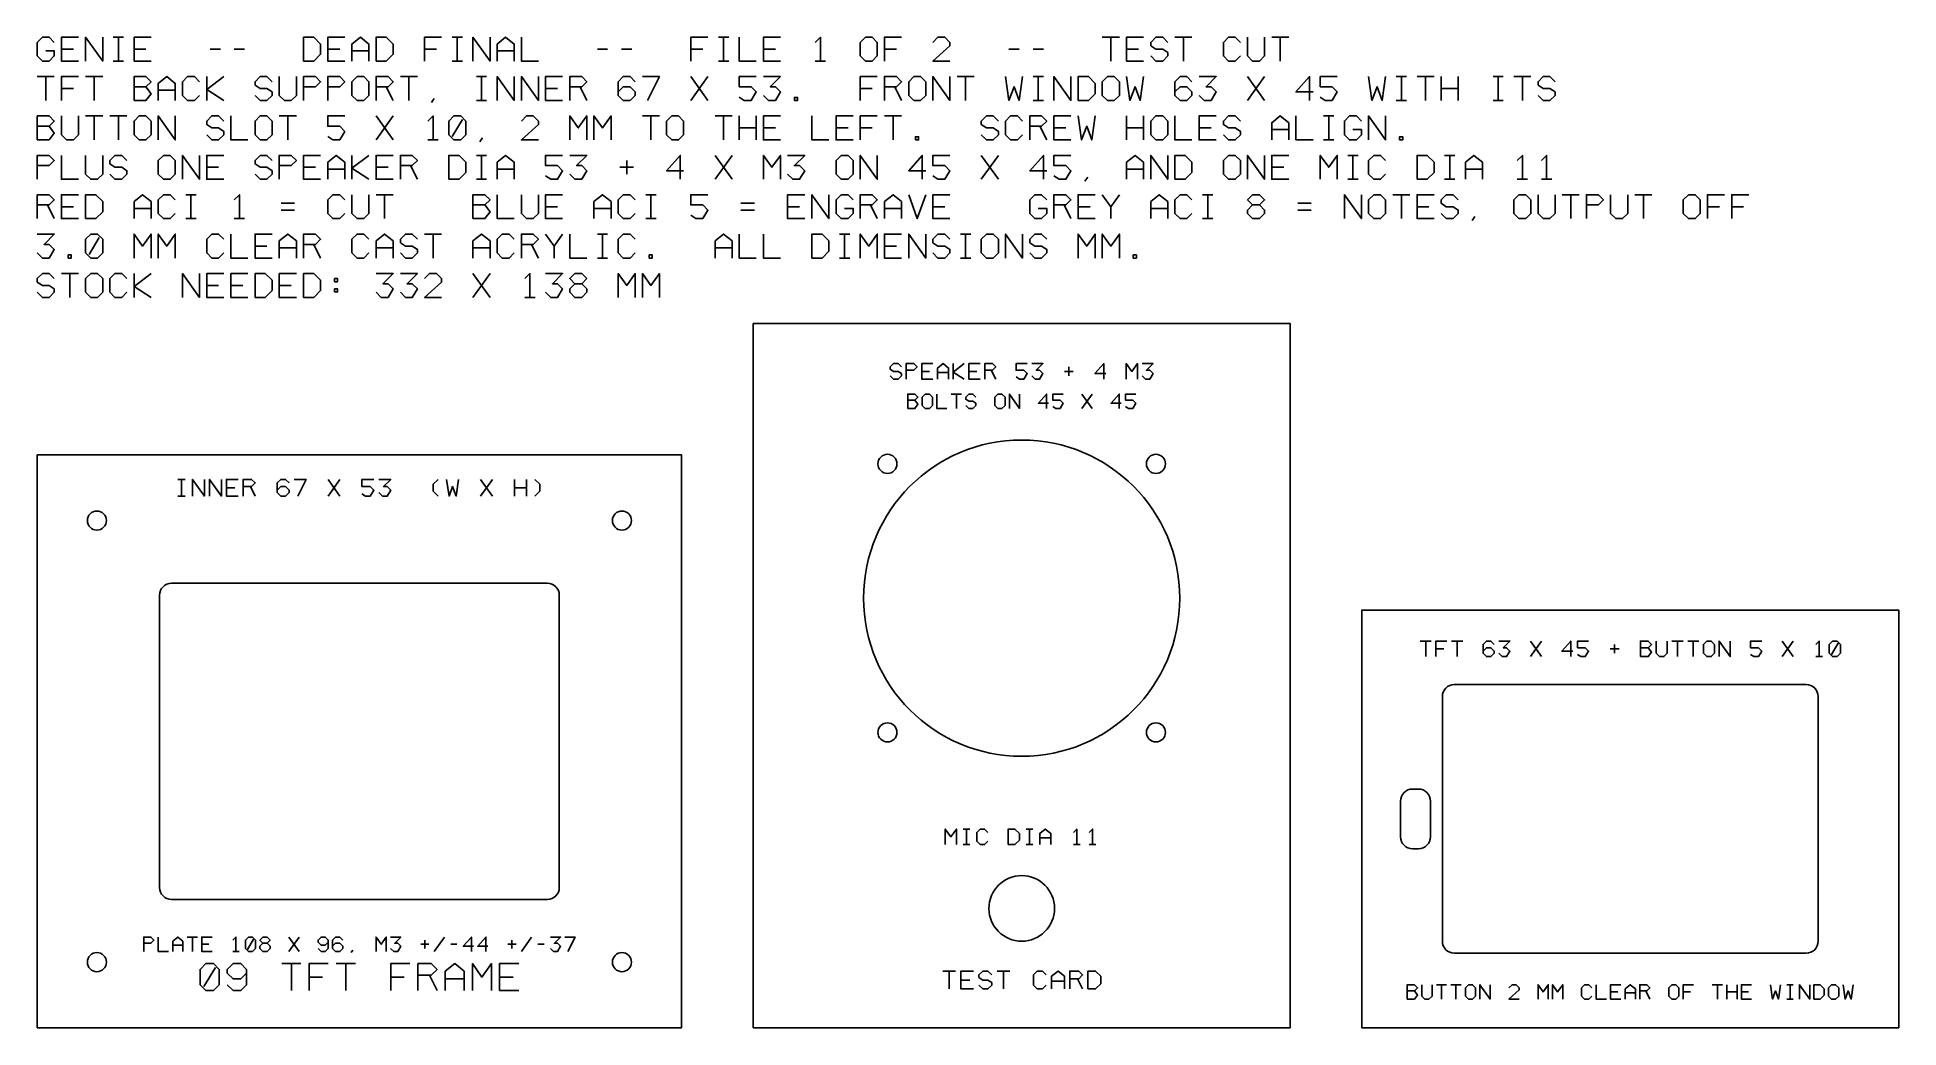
# Model space of a CAD drawing. Extents: x 10 to 322, y 10 to 176.
import ezdxf

# ---------------------------------------------------------------- set-up
doc = ezdxf.new("R2010")
doc.units = 0
for name, color, linetype in [('CUT', 1, 'Continuous'), ('ENGRAVE', 5, 'Continuous'), ('NOTES', 8, 'Continuous')]:
    doc.layers.add(name, color=color, linetype=linetype)

msp = doc.modelspace()

# ---------------------------------------------------------------- linework, layer by layer
at = {"layer": 'CUT', "color": 1}
for points in [[(130, 10), (220, 10), (220, 128), (130, 128)], [(10, 10), (118, 10), (118, 106), (10, 106)], [(232, 10), (322, 10), (322, 80), (232, 80)]]:
    msp.add_lwpolyline(points, close=True, dxfattribs=at)
for points in [[(32.5, 31.5), (95.5, 31.5, 0.414214), (97.5, 33.5), (97.5, 82.5, 0.414214), (95.5, 84.5), (32.5, 84.5, 0.414214), (30.5, 82.5), (30.5, 33.5, 0.414214)], [(247.5, 22.5), (306.5, 22.5, 0.414214), (308.5, 24.5), (308.5, 65.5, 0.414214), (306.5, 67.5), (247.5, 67.5, 0.414214), (245.5, 65.5), (245.5, 24.5, 0.414214)], [(240.5, 40), (241.5, 40, 0.414214), (243.5, 42), (243.5, 48, 0.414214), (241.5, 50), (240.5, 50, 0.414214), (238.5, 48), (238.5, 42, 0.414214)]]:
    msp.add_lwpolyline(points, format="xyb", close=True, dxfattribs=at)
for centre, radius in [((175, 82), 26.5), ((152.5, 104.5), 1.6), ((197.5, 104.5), 1.6), ((20, 95), 1.6), ((108, 95), 1.6), ((152.5, 59.5), 1.6), ((197.5, 59.5), 1.6), ((175, 30), 5.5), ((20, 21), 1.6), ((108, 21), 1.6)]:
    msp.add_circle(centre, radius, dxfattribs=at)
at = {"layer": 'ENGRAVE', "color": 5}
for points in [[(154.83, 120.74), (154.27, 121.3), (153.53, 121.3), (152.97, 120.74), (152.97, 120.37), (153.53, 120), (154.27, 120), (154.83, 119.63), (154.83, 119.26), (154.27, 118.7), (153.53, 118.7), (152.97, 119.26)], [(155.61, 118.7), (155.61, 121.3), (156.91, 121.3), (157.47, 120.74), (156.91, 120.19), (155.61, 120.19)], [(160.11, 121.3), (158.25, 121.3), (158.25, 118.7), (160.11, 118.7)], [(158.25, 120), (159.55, 120)], [(160.89, 118.7), (160.89, 120.56), (161.81, 121.3), (162.74, 120.56), (162.74, 118.7)], [(160.89, 119.81), (162.74, 119.81)], [(163.52, 121.3), (163.52, 118.7)], [(165.38, 121.3), (163.52, 119.89)], [(163.52, 119.89), (165.38, 118.7)], [(168.02, 121.3), (166.16, 121.3), (166.16, 118.7), (168.02, 118.7)], [(166.16, 120), (167.46, 120)], [(168.8, 118.7), (168.8, 121.3), (170.1, 121.3), (170.65, 120.74), (170.1, 120.19), (168.8, 120.19)], [(169.91, 120.19), (170.65, 118.7)], [(175.93, 121.3), (174.07, 121.3), (174.07, 120.19), (175.37, 120.19), (175.93, 119.63), (175.37, 118.7), (174.63, 118.7), (174.07, 119.07)], [(176.71, 121.3), (178.57, 121.3), (177.45, 120.19), (178.01, 120.19), (178.57, 119.63), (178.01, 118.7), (177.27, 118.7), (176.71, 119.26)], [(182.17, 120), (183.65, 120)], [(182.91, 120.74), (182.91, 119.26)], [(188.74, 118.7), (188.74, 121.3), (187.26, 119.63), (189.11, 119.63)], [(192.53, 118.7), (192.53, 121.3), (193.46, 120), (194.39, 121.3), (194.39, 118.7)], [(195.17, 121.3), (197.03, 121.3), (195.91, 120.19), (196.47, 120.19), (197.03, 119.63), (196.47, 118.7), (195.73, 118.7), (195.17, 119.26)], [(155.89, 113.8), (155.89, 116.2), (157.09, 116.2), (157.6, 115.69), (157.09, 115.17), (155.89, 115.17)], [(158.83, 116.2), (159.52, 116.2), (160.03, 115.69), (160.03, 114.31), (159.52, 113.8), (158.83, 113.8), (158.32, 114.31), (158.32, 115.69), (158.83, 116.2)], [(160.75, 116.2), (160.75, 113.8), (162.47, 113.8)], [(163.19, 116.2), (164.9, 116.2)], [(164.05, 116.2), (164.05, 113.8)], [(167.34, 115.69), (166.82, 116.2), (166.14, 116.2), (165.62, 115.69), (165.62, 115.34), (166.14, 115), (166.82, 115), (167.34, 114.66), (167.34, 114.31), (166.82, 113.8), (166.14, 113.8), (165.62, 114.31)], [(171.01, 116.2), (171.69, 116.2), (172.21, 115.69), (172.21, 114.31), (171.69, 113.8), (171.01, 113.8), (170.49, 114.31), (170.49, 115.69), (171.01, 116.2)], [(172.93, 113.8), (172.93, 116.2), (174.64, 113.8), (174.64, 116.2)], [(179.17, 113.8), (179.17, 116.2), (177.79, 114.66), (179.51, 114.66)], [(181.94, 116.2), (180.23, 116.2), (180.23, 115.17), (181.43, 115.17), (181.94, 114.66), (181.43, 113.8), (180.74, 113.8), (180.23, 114.14)], [(185.1, 116.2), (186.81, 113.8)], [(185.1, 113.8), (186.81, 116.2)], [(191.34, 113.8), (191.34, 116.2), (189.97, 114.66), (191.68, 114.66)], [(194.11, 116.2), (192.4, 116.2), (192.4, 115.17), (193.6, 115.17), (194.11, 114.66), (193.6, 113.8), (192.91, 113.8), (192.4, 114.14)], [(157.09, 115.17), (157.6, 114.49), (157.09, 113.8), (155.89, 113.8)], [(33.58, 101.9), (34.78, 101.9)], [(34.18, 101.9), (34.18, 99.1)], [(36.02, 99.1), (36.02, 101.9), (38.02, 99.1), (38.02, 101.9)], [(38.86, 99.1), (38.86, 101.9), (40.86, 99.1), (40.86, 101.9)], [(43.7, 101.9), (41.7, 101.9), (41.7, 99.1), (43.7, 99.1)], [(41.7, 100.5), (43.1, 100.5)], [(44.54, 99.1), (44.54, 101.9), (45.94, 101.9), (46.54, 101.3), (45.94, 100.7), (44.54, 100.7)], [(45.74, 100.7), (46.54, 99.1)], [(52.22, 101.3), (51.62, 101.9), (50.82, 101.9), (50.22, 101.3), (50.22, 99.7), (50.82, 99.1), (51.62, 99.1), (52.22, 99.7), (52.22, 100.1), (51.62, 100.7), (50.82, 100.7), (50.22, 100.1)], [(53.06, 101.9), (55.06, 101.9), (53.66, 99.1)], [(58.74, 101.9), (60.74, 99.1)], [(58.74, 99.1), (60.74, 101.9)], [(66.42, 101.9), (64.42, 101.9), (64.42, 100.7), (65.82, 100.7), (66.42, 100.1), (65.82, 99.1), (65.02, 99.1), (64.42, 99.5)], [(67.26, 101.9), (69.26, 101.9), (68.06, 100.7), (68.66, 100.7), (69.26, 100.1), (68.66, 99.1), (67.86, 99.1), (67.26, 99.7)], [(77.18, 101.9), (76.38, 101.1), (76.38, 99.9), (77.18, 99.1)], [(78.62, 101.9), (79.02, 99.1), (79.62, 100.7), (80.22, 99.1), (80.62, 101.9)], [(84.3, 101.9), (86.3, 99.1)], [(84.3, 99.1), (86.3, 101.9)], [(89.98, 101.9), (89.98, 99.1)], [(89.98, 100.5), (91.98, 100.5)], [(91.98, 101.9), (91.98, 99.1)], [(93.42, 101.9), (94.22, 101.1), (94.22, 99.9), (93.42, 99.1)], [(33.58, 99.1), (34.78, 99.1)], [(241.79, 74.8), (243.65, 74.8)], [(242.72, 74.8), (242.72, 72.2)], [(246.28, 74.8), (244.43, 74.8), (244.43, 72.2)], [(244.43, 73.5), (245.73, 73.5)], [(247.06, 74.8), (248.92, 74.8)], [(247.99, 74.8), (247.99, 72.2)], [(254.19, 74.24), (253.64, 74.8), (252.89, 74.8), (252.34, 74.24), (252.34, 72.76), (252.89, 72.2), (253.64, 72.2), (254.19, 72.76), (254.19, 73.13), (253.64, 73.69), (252.89, 73.69), (252.34, 73.13)], [(254.97, 74.8), (256.83, 74.8), (255.72, 73.69), (256.27, 73.69), (256.83, 73.13), (256.27, 72.2), (255.53, 72.2), (254.97, 72.76)], [(260.25, 74.8), (262.11, 72.2)], [(260.25, 72.2), (262.11, 74.8)], [(267.01, 72.2), (267.01, 74.8), (265.52, 73.13), (267.38, 73.13)], [(270.02, 74.8), (268.16, 74.8), (268.16, 73.69), (269.46, 73.69), (270.02, 73.13), (269.46, 72.2), (268.72, 72.2), (268.16, 72.57)], [(273.62, 73.5), (275.11, 73.5)], [(274.36, 74.24), (274.36, 72.76)], [(278.71, 72.2), (278.71, 74.8), (280.01, 74.8), (280.57, 74.24), (280.01, 73.69), (278.71, 73.69)], [(280.01, 73.69), (280.57, 72.94), (280.01, 72.2), (278.71, 72.2)], [(281.35, 74.8), (281.35, 72.76), (281.9, 72.2), (282.65, 72.2), (283.2, 72.76), (283.2, 74.8)], [(283.98, 74.8), (285.84, 74.8)], [(284.91, 74.8), (284.91, 72.2)], [(286.62, 74.8), (288.48, 74.8)], [(287.55, 74.8), (287.55, 72.2)], [(289.81, 74.8), (290.56, 74.8), (291.11, 74.24), (291.11, 72.76), (290.56, 72.2), (289.81, 72.2), (289.26, 72.76), (289.26, 74.24), (289.81, 74.8)], [(291.89, 72.2), (291.89, 74.8), (293.75, 72.2), (293.75, 74.8)], [(299.03, 74.8), (297.17, 74.8), (297.17, 73.69), (298.47, 73.69), (299.03, 73.13), (298.47, 72.2), (297.73, 72.2), (297.17, 72.57)], [(302.44, 74.8), (304.3, 72.2)], [(302.44, 72.2), (304.3, 74.8)], [(308.09, 74.24), (308.65, 74.8), (308.65, 72.2)], [(308.09, 72.2), (309.2, 72.2)], [(310.91, 74.8), (311.65, 74.8), (312.21, 74.24), (312.21, 72.76), (311.65, 72.2), (310.91, 72.2), (310.35, 72.76), (310.35, 74.24), (310.91, 74.8)], [(310.73, 72.57), (311.84, 74.43)], [(162.2, 40.7), (162.2, 43.3), (163.13, 42), (164.06, 43.3), (164.06, 40.7)], [(165.21, 43.3), (166.33, 43.3)], [(165.21, 40.7), (166.33, 40.7)], [(165.77, 43.3), (165.77, 40.7)], [(169.34, 42.74), (168.78, 43.3), (168.04, 43.3), (167.48, 42.74), (167.48, 41.26), (168.04, 40.7), (168.78, 40.7), (169.34, 41.26)], [(172.75, 40.7), (172.75, 43.3), (173.87, 43.3), (174.61, 42.56), (174.61, 41.44), (173.87, 40.7), (172.75, 40.7)], [(175.76, 43.3), (176.88, 43.3)], [(175.76, 40.7), (176.88, 40.7)], [(176.32, 43.3), (176.32, 40.7)], [(178.03, 40.7), (178.03, 42.56), (178.96, 43.3), (179.88, 42.56), (179.88, 40.7)], [(178.03, 41.81), (179.88, 41.81)], [(183.67, 42.74), (184.23, 43.3), (184.23, 40.7)], [(183.67, 40.7), (184.79, 40.7)], [(186.31, 42.74), (186.87, 43.3), (186.87, 40.7)], [(186.31, 40.7), (187.42, 40.7)], [(27.85, 22.8), (27.85, 25.2), (29.05, 25.2), (29.56, 24.69), (29.05, 24.17), (27.85, 24.17)], [(30.28, 25.2), (30.28, 22.8), (31.99, 22.8)], [(32.71, 22.8), (32.71, 24.51), (33.57, 25.2), (34.43, 24.51), (34.43, 22.8)], [(35.15, 25.2), (36.86, 25.2)], [(36.01, 25.2), (36.01, 22.8)], [(39.3, 25.2), (37.58, 25.2), (37.58, 22.8), (39.3, 22.8)], [(42.79, 24.69), (43.31, 25.2), (43.31, 22.8)], [(45.4, 25.2), (46.09, 25.2), (46.6, 24.69), (46.6, 23.31), (46.09, 22.8), (45.4, 22.8), (44.89, 23.31), (44.89, 24.69), (45.4, 25.2)], [(47.83, 24.17), (47.32, 24.69), (47.83, 25.2), (48.52, 25.2), (49.03, 24.69), (48.52, 24.17), (47.83, 24.17), (47.32, 23.66), (47.32, 23.31), (47.83, 22.8), (48.52, 22.8), (49.03, 23.31), (49.03, 23.66), (48.52, 24.17)], [(52.19, 25.2), (53.9, 22.8)], [(52.19, 22.8), (53.9, 25.2)], [(57.06, 23.31), (57.57, 22.8), (58.26, 22.8), (58.77, 23.31), (58.77, 24.69), (58.26, 25.2), (57.57, 25.2), (57.06, 24.69), (57.06, 24.34), (57.57, 23.83), (58.26, 23.83), (58.77, 24.34)], [(61.21, 24.69), (60.69, 25.2), (60.01, 25.2), (59.49, 24.69), (59.49, 23.31), (60.01, 22.8), (60.69, 22.8), (61.21, 23.31), (61.21, 23.66), (60.69, 24.17), (60.01, 24.17), (59.49, 23.66)], [(66.79, 22.8), (66.79, 25.2), (67.65, 24), (68.51, 25.2), (68.51, 22.8)], [(69.23, 25.2), (70.94, 25.2), (69.91, 24.17), (70.43, 24.17), (70.94, 23.66), (70.43, 22.8), (69.74, 22.8), (69.23, 23.31)], [(76.53, 22.8), (78.25, 25.2)], [(82.77, 22.8), (82.77, 25.2), (81.4, 23.66), (83.11, 23.66)], [(85.21, 22.8), (85.21, 25.2), (83.83, 23.66), (85.55, 23.66)], [(91.14, 22.8), (92.85, 25.2)], [(96.01, 25.2), (97.72, 25.2), (96.69, 24.17), (97.21, 24.17), (97.72, 23.66), (97.21, 22.8), (96.52, 22.8), (96.01, 23.31)], [(98.44, 25.2), (100.15, 25.2), (98.95, 22.8)], [(32.71, 23.83), (34.43, 23.83)], [(37.58, 24), (38.78, 24)], [(42.79, 22.8), (43.82, 22.8)], [(45.23, 23.14), (46.26, 24.86)], [(62.89, 23.01), (62.61, 22.59)], [(74.27, 24), (75.64, 24)], [(74.95, 24.69), (74.95, 23.31)], [(79.31, 24), (80.34, 24)], [(88.87, 24), (90.25, 24)], [(89.56, 24.69), (89.56, 23.31)], [(93.91, 24), (94.94, 24)], [(38.25, 20.75), (39.54, 20.75), (40.5, 19.79), (40.5, 17.21), (39.54, 16.25), (38.25, 16.25), (37.29, 17.21), (37.29, 19.79), (38.25, 20.75)], [(37.93, 16.89), (39.86, 20.11)], [(41.85, 17.21), (42.82, 16.25), (44.1, 16.25), (45.07, 17.21), (45.07, 19.79), (44.1, 20.75), (42.82, 20.75), (41.85, 19.79), (41.85, 19.14), (42.82, 18.18), (44.1, 18.18), (45.07, 19.14)], [(50.98, 20.75), (54.2, 20.75)], [(52.59, 20.75), (52.59, 16.25)], [(58.76, 20.75), (55.55, 20.75), (55.55, 16.25)], [(60.11, 20.75), (63.32, 20.75)], [(61.72, 20.75), (61.72, 16.25)], [(72.45, 20.75), (69.24, 20.75), (69.24, 16.25)], [(73.8, 16.25), (73.8, 20.75), (76.05, 20.75), (77.02, 19.79), (76.05, 18.82), (73.8, 18.82)], [(75.73, 18.82), (77.02, 16.25)], [(78.37, 16.25), (78.37, 19.46), (79.97, 20.75), (81.58, 19.46), (81.58, 16.25)], [(82.93, 16.25), (82.93, 20.75), (84.54, 18.5), (86.15, 20.75), (86.15, 16.25)], [(90.71, 20.75), (87.5, 20.75), (87.5, 16.25), (90.71, 16.25)], [(161.76, 19.5), (163.9, 19.5)], [(162.83, 19.5), (162.83, 16.5)], [(166.94, 19.5), (164.8, 19.5), (164.8, 16.5), (166.94, 16.5)], [(169.99, 18.86), (169.34, 19.5), (168.49, 19.5), (167.84, 18.86), (167.84, 18.43), (168.49, 18), (169.34, 18), (169.99, 17.57), (169.99, 17.14), (169.34, 16.5), (168.49, 16.5), (167.84, 17.14)], [(170.89, 19.5), (173.03, 19.5)], [(171.96, 19.5), (171.96, 16.5)], [(179.11, 18.86), (178.47, 19.5), (177.61, 19.5), (176.97, 18.86), (176.97, 17.14), (177.61, 16.5), (178.47, 16.5), (179.11, 17.14)], [(180.01, 16.5), (180.01, 18.64), (181.09, 19.5), (182.16, 18.64), (182.16, 16.5)], [(183.06, 16.5), (183.06, 19.5), (184.56, 19.5), (185.2, 18.86), (184.56, 18.21), (183.06, 18.21)], [(186.1, 16.5), (186.1, 19.5), (187.39, 19.5), (188.24, 18.64), (188.24, 17.36), (187.39, 16.5), (186.1, 16.5)], [(55.55, 18.5), (57.8, 18.5)], [(69.24, 18.5), (71.49, 18.5)], [(78.37, 18.18), (81.58, 18.18)], [(87.5, 18.5), (89.75, 18.5)], [(164.8, 18), (166.3, 18)], [(180.01, 17.79), (182.16, 17.79)], [(184.34, 18.21), (185.2, 16.5)], [(239.63, 14.8), (239.63, 17.2), (240.83, 17.2), (241.34, 16.69), (240.83, 16.17), (239.63, 16.17)], [(240.83, 16.17), (241.34, 15.49), (240.83, 14.8), (239.63, 14.8)], [(242.06, 17.2), (242.06, 15.31), (242.58, 14.8), (243.26, 14.8), (243.78, 15.31), (243.78, 17.2)], [(244.5, 17.2), (246.21, 17.2)], [(245.35, 17.2), (245.35, 14.8)], [(246.93, 17.2), (248.65, 17.2)], [(247.79, 17.2), (247.79, 14.8)], [(249.88, 17.2), (250.57, 17.2), (251.08, 16.69), (251.08, 15.31), (250.57, 14.8), (249.88, 14.8), (249.37, 15.31), (249.37, 16.69), (249.88, 17.2)], [(251.8, 14.8), (251.8, 17.2), (253.51, 14.8), (253.51, 17.2)], [(256.67, 16.69), (257.18, 17.2), (257.87, 17.2), (258.38, 16.69), (258.38, 16.34), (256.67, 14.8), (258.38, 14.8)], [(261.54, 14.8), (261.54, 17.2), (262.39, 16), (263.25, 17.2), (263.25, 14.8)], [(263.97, 14.8), (263.97, 17.2), (264.83, 16), (265.69, 17.2), (265.69, 14.8)], [(270.55, 16.69), (270.04, 17.2), (269.35, 17.2), (268.84, 16.69), (268.84, 15.31), (269.35, 14.8), (270.04, 14.8), (270.55, 15.31)], [(271.27, 17.2), (271.27, 14.8), (272.99, 14.8)], [(275.42, 17.2), (273.71, 17.2), (273.71, 14.8), (275.42, 14.8)], [(273.71, 16), (274.91, 16)], [(276.14, 14.8), (276.14, 16.51), (277, 17.2), (277.86, 16.51), (277.86, 14.8)], [(276.14, 15.83), (277.86, 15.83)], [(278.58, 14.8), (278.58, 17.2), (279.78, 17.2), (280.29, 16.69), (279.78, 16.17), (278.58, 16.17)], [(279.61, 16.17), (280.29, 14.8)], [(283.96, 17.2), (284.65, 17.2), (285.16, 16.69), (285.16, 15.31), (284.65, 14.8), (283.96, 14.8), (283.45, 15.31), (283.45, 16.69), (283.96, 17.2)], [(287.59, 17.2), (285.88, 17.2), (285.88, 14.8)], [(285.88, 16), (287.08, 16)], [(290.75, 17.2), (292.46, 17.2)], [(291.61, 17.2), (291.61, 14.8)], [(293.18, 17.2), (293.18, 14.8)], [(293.18, 16), (294.9, 16)], [(294.9, 17.2), (294.9, 14.8)], [(297.33, 17.2), (295.62, 17.2), (295.62, 14.8), (297.33, 14.8)], [(295.62, 16), (296.82, 16)], [(300.49, 17.2), (300.83, 14.8), (301.34, 16.17), (301.86, 14.8), (302.2, 17.2)], [(303.26, 17.2), (304.29, 17.2)], [(303.78, 17.2), (303.78, 14.8)], [(305.35, 14.8), (305.35, 17.2), (307.07, 14.8), (307.07, 17.2)], [(307.79, 14.8), (307.79, 17.2), (308.82, 17.2), (309.5, 16.51), (309.5, 15.49), (308.82, 14.8), (307.79, 14.8)], [(310.74, 17.2), (311.42, 17.2), (311.94, 16.69), (311.94, 15.31), (311.42, 14.8), (310.74, 14.8), (310.22, 15.31), (310.22, 16.69), (310.74, 17.2)], [(312.66, 17.2), (313, 14.8), (313.51, 16.17), (314.03, 14.8), (314.37, 17.2)], [(303.26, 14.8), (304.29, 14.8)]]:
    msp.add_lwpolyline(points, dxfattribs=at)
at = {"layer": 'NOTES', "color": 8}
for points in [[(12.86, 175.14), (12, 176), (10.86, 176), (10, 175.14), (10, 172.86), (10.86, 172), (12, 172), (12.86, 172.86), (12.86, 173.71), (11.43, 173.71)], [(16.91, 176), (14.06, 176), (14.06, 172), (16.91, 172)], [(18.11, 172), (18.11, 176), (20.97, 172), (20.97, 176)], [(22.74, 176), (24.46, 176)], [(23.6, 176), (23.6, 172)], [(29.09, 176), (26.23, 176), (26.23, 172), (29.09, 172)], [(54.63, 172), (54.63, 176), (56.34, 176), (57.49, 174.86), (57.49, 173.14), (56.34, 172), (54.63, 172)], [(61.54, 176), (58.69, 176), (58.69, 172), (61.54, 172)], [(62.74, 172), (62.74, 174.86), (64.17, 176), (65.6, 174.86), (65.6, 172)], [(66.8, 172), (66.8, 176), (68.51, 176), (69.66, 174.86), (69.66, 173.14), (68.51, 172), (66.8, 172)], [(77.77, 176), (74.91, 176), (74.91, 172)], [(79.54, 176), (81.26, 176)], [(80.4, 176), (80.4, 172)], [(83.03, 172), (83.03, 176), (85.89, 172), (85.89, 176)], [(87.09, 172), (87.09, 174.86), (88.51, 176), (89.94, 174.86), (89.94, 172)], [(91.14, 176), (91.14, 172), (94, 172)], [(122.4, 176), (119.54, 176), (119.54, 172)], [(124.17, 176), (125.89, 176)], [(125.03, 176), (125.03, 172)], [(127.66, 176), (127.66, 172), (130.51, 172)], [(134.57, 176), (131.71, 176), (131.71, 172), (134.57, 172)], [(140.4, 175.14), (141.26, 176), (141.26, 172)], [(148.8, 176), (149.94, 176), (150.8, 175.14), (150.8, 172.86), (149.94, 172), (148.8, 172), (147.94, 172.86), (147.94, 175.14), (148.8, 176)], [(154.86, 176), (152, 176), (152, 172)], [(160.11, 175.14), (160.97, 176), (162.11, 176), (162.97, 175.14), (162.97, 174.57), (160.11, 172), (162.97, 172)], [(188.51, 176), (191.37, 176)], [(189.94, 176), (189.94, 172)], [(195.43, 176), (192.57, 176), (192.57, 172), (195.43, 172)], [(199.49, 175.14), (198.63, 176), (197.49, 176), (196.63, 175.14), (196.63, 174.57), (197.49, 174), (198.63, 174), (199.49, 173.43), (199.49, 172.86), (198.63, 172), (197.49, 172), (196.63, 172.86)], [(200.69, 176), (203.54, 176)], [(202.11, 176), (202.11, 172)], [(211.66, 175.14), (210.8, 176), (209.66, 176), (208.8, 175.14), (208.8, 172.86), (209.66, 172), (210.8, 172), (211.66, 172.86)], [(212.86, 176), (212.86, 172.86), (213.71, 172), (214.86, 172), (215.71, 172.86), (215.71, 176)], [(216.91, 176), (219.77, 176)], [(218.34, 176), (218.34, 172)], [(14.06, 174), (16.06, 174)], [(22.74, 172), (24.46, 172)], [(26.23, 174), (28.23, 174)], [(38.97, 174), (40.69, 174)], [(43.03, 174), (44.74, 174)], [(58.69, 174), (60.69, 174)], [(62.74, 173.71), (65.6, 173.71)], [(74.91, 174), (76.91, 174)], [(79.54, 172), (81.26, 172)], [(87.09, 173.71), (89.94, 173.71)], [(103.89, 174), (105.6, 174)], [(107.94, 174), (109.66, 174)], [(119.54, 174), (121.54, 174)], [(124.17, 172), (125.89, 172)], [(131.71, 174), (133.71, 174)], [(140.4, 172), (142.11, 172)], [(152, 174), (154, 174)], [(172.86, 174), (174.57, 174)], [(176.91, 174), (178.63, 174)], [(192.57, 174), (194.57, 174)], [(10, 169.4), (12.86, 169.4)], [(11.43, 169.4), (11.43, 165.4)], [(16.91, 169.4), (14.06, 169.4), (14.06, 165.4)], [(18.11, 169.4), (20.97, 169.4)], [(19.54, 169.4), (19.54, 165.4)], [(26.23, 165.4), (26.23, 169.4), (28.23, 169.4), (29.09, 168.54), (28.23, 167.69), (26.23, 167.69)], [(30.29, 165.4), (30.29, 168.26), (31.71, 169.4), (33.14, 168.26), (33.14, 165.4)], [(37.2, 168.54), (36.34, 169.4), (35.2, 169.4), (34.34, 168.54), (34.34, 166.26), (35.2, 165.4), (36.34, 165.4), (37.2, 166.26)], [(38.4, 169.4), (38.4, 165.4)], [(41.26, 169.4), (38.4, 167.23)], [(49.37, 168.54), (48.51, 169.4), (47.37, 169.4), (46.51, 168.54), (46.51, 167.97), (47.37, 167.4), (48.51, 167.4), (49.37, 166.83), (49.37, 166.26), (48.51, 165.4), (47.37, 165.4), (46.51, 166.26)], [(50.57, 169.4), (50.57, 166.26), (51.43, 165.4), (52.57, 165.4), (53.43, 166.26), (53.43, 169.4)], [(54.63, 165.4), (54.63, 169.4), (56.63, 169.4), (57.49, 168.54), (56.63, 167.69), (54.63, 167.69)], [(58.69, 165.4), (58.69, 169.4), (60.69, 169.4), (61.54, 168.54), (60.69, 167.69), (58.69, 167.69)], [(63.6, 169.4), (64.74, 169.4), (65.6, 168.54), (65.6, 166.26), (64.74, 165.4), (63.6, 165.4), (62.74, 166.26), (62.74, 168.54), (63.6, 169.4)], [(66.8, 165.4), (66.8, 169.4), (68.8, 169.4), (69.66, 168.54), (68.8, 167.69), (66.8, 167.69)], [(70.86, 169.4), (73.71, 169.4)], [(72.29, 169.4), (72.29, 165.4)], [(83.6, 169.4), (85.31, 169.4)], [(84.46, 169.4), (84.46, 165.4)], [(87.09, 165.4), (87.09, 169.4), (89.94, 165.4), (89.94, 169.4)], [(91.14, 165.4), (91.14, 169.4), (94, 165.4), (94, 169.4)], [(98.06, 169.4), (95.2, 169.4), (95.2, 165.4), (98.06, 165.4)], [(99.26, 165.4), (99.26, 169.4), (101.26, 169.4), (102.11, 168.54), (101.26, 167.69), (99.26, 167.69)], [(110.23, 168.54), (109.37, 169.4), (108.23, 169.4), (107.37, 168.54), (107.37, 166.26), (108.23, 165.4), (109.37, 165.4), (110.23, 166.26), (110.23, 166.83), (109.37, 167.69), (108.23, 167.69), (107.37, 166.83)], [(111.43, 169.4), (114.29, 169.4), (112.29, 165.4)], [(119.54, 169.4), (122.4, 165.4)], [(119.54, 165.4), (122.4, 169.4)], [(130.51, 169.4), (127.66, 169.4), (127.66, 167.69), (129.66, 167.69), (130.51, 166.83), (129.66, 165.4), (128.51, 165.4), (127.66, 165.97)], [(131.71, 169.4), (134.57, 169.4), (132.86, 167.69), (133.71, 167.69), (134.57, 166.83), (133.71, 165.4), (132.57, 165.4), (131.71, 166.26)], [(150.8, 169.4), (147.94, 169.4), (147.94, 165.4)], [(152, 165.4), (152, 169.4), (154, 169.4), (154.86, 168.54), (154, 167.69), (152, 167.69)], [(156.91, 169.4), (158.06, 169.4), (158.91, 168.54), (158.91, 166.26), (158.06, 165.4), (156.91, 165.4), (156.06, 166.26), (156.06, 168.54), (156.91, 169.4)], [(160.11, 165.4), (160.11, 169.4), (162.97, 165.4), (162.97, 169.4)], [(164.17, 169.4), (167.03, 169.4)], [(165.6, 169.4), (165.6, 165.4)], [(172.29, 169.4), (172.86, 165.4), (173.71, 167.69), (174.57, 165.4), (175.14, 169.4)], [(176.91, 169.4), (178.63, 169.4)], [(177.77, 169.4), (177.77, 165.4)], [(180.4, 165.4), (180.4, 169.4), (183.26, 165.4), (183.26, 169.4)], [(184.46, 165.4), (184.46, 169.4), (186.17, 169.4), (187.31, 168.26), (187.31, 166.54), (186.17, 165.4), (184.46, 165.4)], [(189.37, 169.4), (190.51, 169.4), (191.37, 168.54), (191.37, 166.26), (190.51, 165.4), (189.37, 165.4), (188.51, 166.26), (188.51, 168.54), (189.37, 169.4)], [(192.57, 169.4), (193.14, 165.4), (194, 167.69), (194.86, 165.4), (195.43, 169.4)], [(203.54, 168.54), (202.69, 169.4), (201.54, 169.4), (200.69, 168.54), (200.69, 166.26), (201.54, 165.4), (202.69, 165.4), (203.54, 166.26), (203.54, 166.83), (202.69, 167.69), (201.54, 167.69), (200.69, 166.83)], [(204.74, 169.4), (207.6, 169.4), (205.89, 167.69), (206.74, 167.69), (207.6, 166.83), (206.74, 165.4), (205.6, 165.4), (204.74, 166.26)], [(212.86, 169.4), (215.71, 165.4)], [(212.86, 165.4), (215.71, 169.4)], [(223.26, 165.4), (223.26, 169.4), (220.97, 166.83), (223.83, 166.83)], [(227.89, 169.4), (225.03, 169.4), (225.03, 167.69), (227.03, 167.69), (227.89, 166.83), (227.03, 165.4), (225.89, 165.4), (225.03, 165.97)], [(233.14, 169.4), (233.71, 165.4), (234.57, 167.69), (235.43, 165.4), (236, 169.4)], [(237.77, 169.4), (239.49, 169.4)], [(238.63, 169.4), (238.63, 165.4)], [(241.26, 169.4), (244.11, 169.4)], [(242.69, 169.4), (242.69, 165.4)], [(245.31, 169.4), (245.31, 165.4)], [(248.17, 169.4), (248.17, 165.4)], [(254, 169.4), (255.71, 169.4)], [(254.86, 169.4), (254.86, 165.4)], [(257.49, 169.4), (260.34, 169.4)], [(258.91, 169.4), (258.91, 165.4)], [(264.4, 168.54), (263.54, 169.4), (262.4, 169.4), (261.54, 168.54), (261.54, 167.97), (262.4, 167.4), (263.54, 167.4), (264.4, 166.83), (264.4, 166.26), (263.54, 165.4), (262.4, 165.4), (261.54, 166.26)], [(14.06, 167.4), (16.06, 167.4)], [(28.23, 167.69), (29.09, 166.54), (28.23, 165.4), (26.23, 165.4)], [(30.29, 167.11), (33.14, 167.11)], [(38.4, 167.23), (41.26, 165.4)], [(68.51, 167.69), (69.66, 165.4)], [(76.51, 165.74), (76.06, 165.06)], [(83.6, 165.4), (85.31, 165.4)], [(95.2, 167.4), (97.2, 167.4)], [(100.97, 167.69), (102.11, 165.4)], [(136.91, 165.4), (137.43, 165.4), (137.43, 165.91), (136.91, 165.91), (136.91, 165.4)], [(147.94, 167.4), (149.94, 167.4)], [(153.71, 167.69), (154.86, 165.4)], [(176.91, 165.4), (178.63, 165.4)], [(237.77, 165.4), (239.49, 165.4)], [(245.31, 167.4), (248.17, 167.4)], [(254, 165.4), (255.71, 165.4)], [(10, 158.8), (10, 162.8), (12, 162.8), (12.86, 161.94), (12, 161.09), (10, 161.09)], [(14.06, 162.8), (14.06, 159.66), (14.91, 158.8), (16.06, 158.8), (16.91, 159.66), (16.91, 162.8)], [(18.11, 162.8), (20.97, 162.8)], [(19.54, 162.8), (19.54, 158.8)], [(22.17, 162.8), (25.03, 162.8)], [(23.6, 162.8), (23.6, 158.8)], [(27.09, 162.8), (28.23, 162.8), (29.09, 161.94), (29.09, 159.66), (28.23, 158.8), (27.09, 158.8), (26.23, 159.66), (26.23, 161.94), (27.09, 162.8)], [(30.29, 158.8), (30.29, 162.8), (33.14, 158.8), (33.14, 162.8)], [(41.26, 161.94), (40.4, 162.8), (39.26, 162.8), (38.4, 161.94), (38.4, 161.37), (39.26, 160.8), (40.4, 160.8), (41.26, 160.23), (41.26, 159.66), (40.4, 158.8), (39.26, 158.8), (38.4, 159.66)], [(42.46, 162.8), (42.46, 158.8), (45.31, 158.8)], [(47.37, 162.8), (48.51, 162.8), (49.37, 161.94), (49.37, 159.66), (48.51, 158.8), (47.37, 158.8), (46.51, 159.66), (46.51, 161.94), (47.37, 162.8)], [(50.57, 162.8), (53.43, 162.8)], [(52, 162.8), (52, 158.8)], [(61.54, 162.8), (58.69, 162.8), (58.69, 161.09), (60.69, 161.09), (61.54, 160.23), (60.69, 158.8), (59.54, 158.8), (58.69, 159.37)], [(66.8, 162.8), (69.66, 158.8)], [(66.8, 158.8), (69.66, 162.8)], [(75.49, 161.94), (76.34, 162.8), (76.34, 158.8)], [(79.83, 162.8), (80.97, 162.8), (81.83, 161.94), (81.83, 159.66), (80.97, 158.8), (79.83, 158.8), (78.97, 159.66), (78.97, 161.94), (79.83, 162.8)], [(91.14, 161.94), (92, 162.8), (93.14, 162.8), (94, 161.94), (94, 161.37), (91.14, 158.8), (94, 158.8)], [(99.26, 158.8), (99.26, 162.8), (100.69, 160.8), (102.11, 162.8), (102.11, 158.8)], [(103.31, 158.8), (103.31, 162.8), (104.74, 160.8), (106.17, 162.8), (106.17, 158.8)], [(111.43, 162.8), (114.29, 162.8)], [(112.86, 162.8), (112.86, 158.8)], [(116.34, 162.8), (117.49, 162.8), (118.34, 161.94), (118.34, 159.66), (117.49, 158.8), (116.34, 158.8), (115.49, 159.66), (115.49, 161.94), (116.34, 162.8)], [(123.6, 162.8), (126.46, 162.8)], [(125.03, 162.8), (125.03, 158.8)], [(127.66, 162.8), (127.66, 158.8)], [(130.51, 162.8), (130.51, 158.8)], [(134.57, 162.8), (131.71, 162.8), (131.71, 158.8), (134.57, 158.8)], [(139.83, 162.8), (139.83, 158.8), (142.69, 158.8)], [(146.74, 162.8), (143.89, 162.8), (143.89, 158.8), (146.74, 158.8)], [(150.8, 162.8), (147.94, 162.8), (147.94, 158.8)], [(152, 162.8), (154.86, 162.8)], [(153.43, 162.8), (153.43, 158.8)], [(171.09, 161.94), (170.23, 162.8), (169.09, 162.8), (168.23, 161.94), (168.23, 161.37), (169.09, 160.8), (170.23, 160.8), (171.09, 160.23), (171.09, 159.66), (170.23, 158.8), (169.09, 158.8), (168.23, 159.66)], [(175.14, 161.94), (174.29, 162.8), (173.14, 162.8), (172.29, 161.94), (172.29, 159.66), (173.14, 158.8), (174.29, 158.8), (175.14, 159.66)], [(176.34, 158.8), (176.34, 162.8), (178.34, 162.8), (179.2, 161.94), (178.34, 161.09), (176.34, 161.09)], [(183.26, 162.8), (180.4, 162.8), (180.4, 158.8), (183.26, 158.8)], [(184.46, 162.8), (185.03, 158.8), (185.89, 161.09), (186.74, 158.8), (187.31, 162.8)], [(192.57, 162.8), (192.57, 158.8)], [(195.43, 162.8), (195.43, 158.8)], [(197.49, 162.8), (198.63, 162.8), (199.49, 161.94), (199.49, 159.66), (198.63, 158.8), (197.49, 158.8), (196.63, 159.66), (196.63, 161.94), (197.49, 162.8)], [(200.69, 162.8), (200.69, 158.8), (203.54, 158.8)], [(207.6, 162.8), (204.74, 162.8), (204.74, 158.8), (207.6, 158.8)], [(211.66, 161.94), (210.8, 162.8), (209.66, 162.8), (208.8, 161.94), (208.8, 161.37), (209.66, 160.8), (210.8, 160.8), (211.66, 160.23), (211.66, 159.66), (210.8, 158.8), (209.66, 158.8), (208.8, 159.66)], [(216.91, 158.8), (216.91, 161.66), (218.34, 162.8), (219.77, 161.66), (219.77, 158.8)], [(220.97, 162.8), (220.97, 158.8), (223.83, 158.8)], [(225.6, 162.8), (227.31, 162.8)], [(226.46, 162.8), (226.46, 158.8)], [(231.94, 161.94), (231.09, 162.8), (229.94, 162.8), (229.09, 161.94), (229.09, 159.66), (229.94, 158.8), (231.09, 158.8), (231.94, 159.66), (231.94, 160.51), (230.51, 160.51)], [(233.14, 158.8), (233.14, 162.8), (236, 158.8), (236, 162.8)], [(12, 161.09), (12.86, 159.94), (12, 158.8), (10, 158.8)], [(79.54, 159.37), (81.26, 162.23)], [(84.63, 159.14), (84.17, 158.46)], [(127.66, 160.8), (130.51, 160.8)], [(131.71, 160.8), (133.71, 160.8)], [(143.89, 160.8), (145.89, 160.8)], [(147.94, 160.8), (149.94, 160.8)], [(157.2, 158.8), (157.71, 158.8), (157.71, 159.31), (157.2, 159.31), (157.2, 158.8)], [(178.06, 161.09), (179.2, 158.8)], [(180.4, 160.8), (182.4, 160.8)], [(192.57, 160.8), (195.43, 160.8)], [(204.74, 160.8), (206.74, 160.8)], [(216.91, 160.51), (219.77, 160.51)], [(238.34, 158.8), (238.86, 158.8), (238.86, 159.31), (238.34, 159.31), (238.34, 158.8)], [(10, 152.2), (10, 156.2), (12, 156.2), (12.86, 155.34), (12, 154.49), (10, 154.49)], [(14.06, 156.2), (14.06, 152.2), (16.91, 152.2)], [(18.11, 156.2), (18.11, 153.06), (18.97, 152.2), (20.11, 152.2), (20.97, 153.06), (20.97, 156.2)], [(25.03, 155.34), (24.17, 156.2), (23.03, 156.2), (22.17, 155.34), (22.17, 154.77), (23.03, 154.2), (24.17, 154.2), (25.03, 153.63), (25.03, 153.06), (24.17, 152.2), (23.03, 152.2), (22.17, 153.06)], [(31.14, 156.2), (32.29, 156.2), (33.14, 155.34), (33.14, 153.06), (32.29, 152.2), (31.14, 152.2), (30.29, 153.06), (30.29, 155.34), (31.14, 156.2)], [(34.34, 152.2), (34.34, 156.2), (37.2, 152.2), (37.2, 156.2)], [(41.26, 156.2), (38.4, 156.2), (38.4, 152.2), (41.26, 152.2)], [(49.37, 155.34), (48.51, 156.2), (47.37, 156.2), (46.51, 155.34), (46.51, 154.77), (47.37, 154.2), (48.51, 154.2), (49.37, 153.63), (49.37, 153.06), (48.51, 152.2), (47.37, 152.2), (46.51, 153.06)], [(50.57, 152.2), (50.57, 156.2), (52.57, 156.2), (53.43, 155.34), (52.57, 154.49), (50.57, 154.49)], [(57.49, 156.2), (54.63, 156.2), (54.63, 152.2), (57.49, 152.2)], [(58.69, 152.2), (58.69, 155.06), (60.11, 156.2), (61.54, 155.06), (61.54, 152.2)], [(62.74, 156.2), (62.74, 152.2)], [(65.6, 156.2), (62.74, 154.03)], [(69.66, 156.2), (66.8, 156.2), (66.8, 152.2), (69.66, 152.2)], [(70.86, 152.2), (70.86, 156.2), (72.86, 156.2), (73.71, 155.34), (72.86, 154.49), (70.86, 154.49)], [(75.49, 158.8), (77.2, 158.8)], [(78.97, 152.2), (78.97, 156.2), (80.69, 156.2), (81.83, 155.06), (81.83, 153.34), (80.69, 152.2), (78.97, 152.2)], [(83.6, 156.2), (85.31, 156.2)], [(84.46, 156.2), (84.46, 152.2)], [(87.09, 152.2), (87.09, 155.06), (88.51, 156.2), (89.94, 155.06), (89.94, 152.2)], [(98.06, 156.2), (95.2, 156.2), (95.2, 154.49), (97.2, 154.49), (98.06, 153.63), (97.2, 152.2), (96.06, 152.2), (95.2, 152.77)], [(99.26, 156.2), (102.11, 156.2), (100.4, 154.49), (101.26, 154.49), (102.11, 153.63), (101.26, 152.2), (100.11, 152.2), (99.26, 153.06)], [(117.77, 152.2), (117.77, 156.2), (115.49, 153.63), (118.34, 153.63)], [(123.6, 156.2), (126.46, 152.2)], [(123.6, 152.2), (126.46, 156.2)], [(131.71, 152.2), (131.71, 156.2), (133.14, 154.2), (134.57, 156.2), (134.57, 152.2)], [(135.77, 156.2), (138.63, 156.2), (136.91, 154.49), (137.77, 154.49), (138.63, 153.63), (137.77, 152.2), (136.63, 152.2), (135.77, 153.06)], [(144.74, 156.2), (145.89, 156.2), (146.74, 155.34), (146.74, 153.06), (145.89, 152.2), (144.74, 152.2), (143.89, 153.06), (143.89, 155.34), (144.74, 156.2)], [(147.94, 152.2), (147.94, 156.2), (150.8, 152.2), (150.8, 156.2)], [(158.34, 152.2), (158.34, 156.2), (156.06, 153.63), (158.91, 153.63)], [(162.97, 156.2), (160.11, 156.2), (160.11, 154.49), (162.11, 154.49), (162.97, 153.63), (162.11, 152.2), (160.97, 152.2), (160.11, 152.77)], [(168.23, 156.2), (171.09, 152.2)], [(168.23, 152.2), (171.09, 156.2)], [(178.63, 152.2), (178.63, 156.2), (176.34, 153.63), (179.2, 153.63)], [(183.26, 156.2), (180.4, 156.2), (180.4, 154.49), (182.4, 154.49), (183.26, 153.63), (182.4, 152.2), (181.26, 152.2), (180.4, 152.77)], [(192.57, 152.2), (192.57, 155.06), (194, 156.2), (195.43, 155.06), (195.43, 152.2)], [(196.63, 152.2), (196.63, 156.2), (199.49, 152.2), (199.49, 156.2)], [(200.69, 152.2), (200.69, 156.2), (202.4, 156.2), (203.54, 155.06), (203.54, 153.34), (202.4, 152.2), (200.69, 152.2)], [(209.66, 156.2), (210.8, 156.2), (211.66, 155.34), (211.66, 153.06), (210.8, 152.2), (209.66, 152.2), (208.8, 153.06), (208.8, 155.34), (209.66, 156.2)], [(212.86, 152.2), (212.86, 156.2), (215.71, 152.2), (215.71, 156.2)], [(219.77, 156.2), (216.91, 156.2), (216.91, 152.2), (219.77, 152.2)], [(225.03, 152.2), (225.03, 156.2), (226.46, 154.2), (227.89, 156.2), (227.89, 152.2)], [(225.6, 158.8), (227.31, 158.8)], [(229.66, 156.2), (231.37, 156.2)], [(230.51, 156.2), (230.51, 152.2)], [(236, 155.34), (235.14, 156.2), (234, 156.2), (233.14, 155.34), (233.14, 153.06), (234, 152.2), (235.14, 152.2), (236, 153.06)], [(241.26, 152.2), (241.26, 156.2), (242.97, 156.2), (244.11, 155.06), (244.11, 153.34), (242.97, 152.2), (241.26, 152.2)], [(245.89, 156.2), (247.6, 156.2)], [(246.74, 156.2), (246.74, 152.2)], [(249.37, 152.2), (249.37, 155.06), (250.8, 156.2), (252.23, 155.06), (252.23, 152.2)], [(258.06, 155.34), (258.91, 156.2), (258.91, 152.2)], [(262.11, 155.34), (262.97, 156.2), (262.97, 152.2)], [(38.4, 154.2), (40.4, 154.2)], [(54.63, 154.2), (56.63, 154.2)], [(58.69, 153.91), (61.54, 153.91)], [(62.74, 154.03), (65.6, 152.2)], [(66.8, 154.2), (68.8, 154.2)], [(72.57, 154.49), (73.71, 152.2)], [(87.09, 153.91), (89.94, 153.91)], [(107.66, 154.2), (109.94, 154.2)], [(108.8, 155.34), (108.8, 153.06)], [(192.57, 153.91), (195.43, 153.91)], [(216.91, 154.2), (218.91, 154.2)], [(249.37, 153.91), (252.23, 153.91)], [(83.6, 152.2), (85.31, 152.2)], [(186.06, 152.54), (185.6, 151.86)], [(229.66, 152.2), (231.37, 152.2)], [(245.89, 152.2), (247.6, 152.2)], [(258.06, 152.2), (259.77, 152.2)], [(262.11, 152.2), (263.83, 152.2)], [(10, 145.6), (10, 149.6), (12, 149.6), (12.86, 148.74), (12, 147.89), (10, 147.89)], [(11.71, 147.89), (12.86, 145.6)], [(16.91, 149.6), (14.06, 149.6), (14.06, 145.6), (16.91, 145.6)], [(14.06, 147.6), (16.06, 147.6)], [(18.11, 145.6), (18.11, 149.6), (19.83, 149.6), (20.97, 148.46), (20.97, 146.74), (19.83, 145.6), (18.11, 145.6)], [(26.23, 145.6), (26.23, 148.46), (27.66, 149.6), (29.09, 148.46), (29.09, 145.6)], [(26.23, 147.31), (29.09, 147.31)], [(33.14, 148.74), (32.29, 149.6), (31.14, 149.6), (30.29, 148.74), (30.29, 146.46), (31.14, 145.6), (32.29, 145.6), (33.14, 146.46)], [(34.91, 149.6), (36.63, 149.6)], [(35.77, 149.6), (35.77, 145.6)], [(43.03, 148.74), (43.89, 149.6), (43.89, 145.6)], [(50.86, 148.17), (53.14, 148.17)], [(50.86, 147.03), (53.14, 147.03)], [(61.54, 148.74), (60.69, 149.6), (59.54, 149.6), (58.69, 148.74), (58.69, 146.46), (59.54, 145.6), (60.69, 145.6), (61.54, 146.46)], [(62.74, 149.6), (62.74, 146.46), (63.6, 145.6), (64.74, 145.6), (65.6, 146.46), (65.6, 149.6)], [(66.8, 149.6), (69.66, 149.6)], [(68.23, 149.6), (68.23, 145.6)], [(83.03, 145.6), (83.03, 149.6), (85.03, 149.6), (85.89, 148.74), (85.03, 147.89), (83.03, 147.89)], [(85.03, 147.89), (85.89, 146.74), (85.03, 145.6), (83.03, 145.6)], [(87.09, 149.6), (87.09, 145.6), (89.94, 145.6)], [(91.14, 149.6), (91.14, 146.46), (92, 145.6), (93.14, 145.6), (94, 146.46), (94, 149.6)], [(98.06, 149.6), (95.2, 149.6), (95.2, 145.6), (98.06, 145.6)], [(95.2, 147.6), (97.2, 147.6)], [(103.31, 145.6), (103.31, 148.46), (104.74, 149.6), (106.17, 148.46), (106.17, 145.6)], [(103.31, 147.31), (106.17, 147.31)], [(110.23, 148.74), (109.37, 149.6), (108.23, 149.6), (107.37, 148.74), (107.37, 146.46), (108.23, 145.6), (109.37, 145.6), (110.23, 146.46)], [(112, 149.6), (113.71, 149.6)], [(112.86, 149.6), (112.86, 145.6)], [(122.4, 149.6), (119.54, 149.6), (119.54, 147.89), (121.54, 147.89), (122.4, 147.03), (121.54, 145.6), (120.4, 145.6), (119.54, 146.17)], [(127.94, 148.17), (130.23, 148.17)], [(127.94, 147.03), (130.23, 147.03)], [(138.63, 149.6), (135.77, 149.6), (135.77, 145.6), (138.63, 145.6)], [(135.77, 147.6), (137.77, 147.6)], [(139.83, 145.6), (139.83, 149.6), (142.69, 145.6), (142.69, 149.6)], [(146.74, 148.74), (145.89, 149.6), (144.74, 149.6), (143.89, 148.74), (143.89, 146.46), (144.74, 145.6), (145.89, 145.6), (146.74, 146.46), (146.74, 147.31), (145.31, 147.31)], [(147.94, 145.6), (147.94, 149.6), (149.94, 149.6), (150.8, 148.74), (149.94, 147.89), (147.94, 147.89)], [(149.66, 147.89), (150.8, 145.6)], [(152, 145.6), (152, 148.46), (153.43, 149.6), (154.86, 148.46), (154.86, 145.6)], [(152, 147.31), (154.86, 147.31)], [(156.06, 149.6), (157.49, 145.6), (158.91, 149.6)], [(162.97, 149.6), (160.11, 149.6), (160.11, 145.6), (162.97, 145.6)], [(160.11, 147.6), (162.11, 147.6)], [(179.2, 148.74), (178.34, 149.6), (177.2, 149.6), (176.34, 148.74), (176.34, 146.46), (177.2, 145.6), (178.34, 145.6), (179.2, 146.46), (179.2, 147.31), (177.77, 147.31)], [(180.4, 145.6), (180.4, 149.6), (182.4, 149.6), (183.26, 148.74), (182.4, 147.89), (180.4, 147.89)], [(182.11, 147.89), (183.26, 145.6)], [(187.31, 149.6), (184.46, 149.6), (184.46, 145.6), (187.31, 145.6)], [(184.46, 147.6), (186.46, 147.6)], [(188.51, 149.6), (189.94, 147.6), (191.37, 149.6)], [(189.94, 147.6), (189.94, 145.6)], [(196.63, 145.6), (196.63, 148.46), (198.06, 149.6), (199.49, 148.46), (199.49, 145.6)], [(196.63, 147.31), (199.49, 147.31)], [(203.54, 148.74), (202.69, 149.6), (201.54, 149.6), (200.69, 148.74), (200.69, 146.46), (201.54, 145.6), (202.69, 145.6), (203.54, 146.46)], [(205.31, 149.6), (207.03, 149.6)], [(206.17, 149.6), (206.17, 145.6)], [(213.71, 147.89), (212.86, 148.74), (213.71, 149.6), (214.86, 149.6), (215.71, 148.74), (214.86, 147.89), (213.71, 147.89), (212.86, 147.03), (212.86, 146.46), (213.71, 145.6), (214.86, 145.6), (215.71, 146.46), (215.71, 147.03), (214.86, 147.89)], [(221.26, 148.17), (223.54, 148.17)], [(221.26, 147.03), (223.54, 147.03)], [(229.09, 145.6), (229.09, 149.6), (231.94, 145.6), (231.94, 149.6)], [(234, 149.6), (235.14, 149.6), (236, 148.74), (236, 146.46), (235.14, 145.6), (234, 145.6), (233.14, 146.46), (233.14, 148.74), (234, 149.6)], [(237.2, 149.6), (240.06, 149.6)], [(238.63, 149.6), (238.63, 145.6)], [(244.11, 149.6), (241.26, 149.6), (241.26, 145.6), (244.11, 145.6)], [(241.26, 147.6), (243.26, 147.6)], [(248.17, 148.74), (247.31, 149.6), (246.17, 149.6), (245.31, 148.74), (245.31, 148.17), (246.17, 147.6), (247.31, 147.6), (248.17, 147.03), (248.17, 146.46), (247.31, 145.6), (246.17, 145.6), (245.31, 146.46)], [(258.34, 149.6), (259.49, 149.6), (260.34, 148.74), (260.34, 146.46), (259.49, 145.6), (258.34, 145.6), (257.49, 146.46), (257.49, 148.74), (258.34, 149.6)], [(261.54, 149.6), (261.54, 146.46), (262.4, 145.6), (263.54, 145.6), (264.4, 146.46), (264.4, 149.6)], [(265.6, 149.6), (268.46, 149.6)], [(267.03, 149.6), (267.03, 145.6)], [(269.66, 145.6), (269.66, 149.6), (271.66, 149.6), (272.51, 148.74), (271.66, 147.89), (269.66, 147.89)], [(273.71, 149.6), (273.71, 146.46), (274.57, 145.6), (275.71, 145.6), (276.57, 146.46), (276.57, 149.6)], [(277.77, 149.6), (280.63, 149.6)], [(279.2, 149.6), (279.2, 145.6)], [(286.74, 149.6), (287.89, 149.6), (288.74, 148.74), (288.74, 146.46), (287.89, 145.6), (286.74, 145.6), (285.89, 146.46), (285.89, 148.74), (286.74, 149.6)], [(292.8, 149.6), (289.94, 149.6), (289.94, 145.6)], [(289.94, 147.6), (291.94, 147.6)], [(296.86, 149.6), (294, 149.6), (294, 145.6)], [(294, 147.6), (296, 147.6)], [(34.91, 145.6), (36.63, 145.6)], [(43.03, 145.6), (44.74, 145.6)], [(112, 145.6), (113.71, 145.6)], [(205.31, 145.6), (207.03, 145.6)], [(250.97, 145.94), (250.51, 145.26)], [(10, 143), (12.86, 143), (11.14, 141.29), (12, 141.29), (12.86, 140.43), (12, 139), (10.86, 139), (10, 139.86)], [(18.97, 143), (20.11, 143), (20.97, 142.14), (20.97, 139.86), (20.11, 139), (18.97, 139), (18.11, 139.86), (18.11, 142.14), (18.97, 143)], [(18.69, 139.57), (20.4, 142.43)], [(26.23, 139), (26.23, 143), (27.66, 141), (29.09, 143), (29.09, 139)], [(30.29, 139), (30.29, 143), (31.71, 141), (33.14, 143), (33.14, 139)], [(41.26, 142.14), (40.4, 143), (39.26, 143), (38.4, 142.14), (38.4, 139.86), (39.26, 139), (40.4, 139), (41.26, 139.86)], [(42.46, 143), (42.46, 139), (45.31, 139)], [(49.37, 143), (46.51, 143), (46.51, 139), (49.37, 139)], [(46.51, 141), (48.51, 141)], [(50.57, 139), (50.57, 141.86), (52, 143), (53.43, 141.86), (53.43, 139)], [(50.57, 140.71), (53.43, 140.71)], [(54.63, 139), (54.63, 143), (56.63, 143), (57.49, 142.14), (56.63, 141.29), (54.63, 141.29)], [(56.34, 141.29), (57.49, 139)], [(65.6, 142.14), (64.74, 143), (63.6, 143), (62.74, 142.14), (62.74, 139.86), (63.6, 139), (64.74, 139), (65.6, 139.86)], [(66.8, 139), (66.8, 141.86), (68.23, 143), (69.66, 141.86), (69.66, 139)], [(66.8, 140.71), (69.66, 140.71)], [(73.71, 142.14), (72.86, 143), (71.71, 143), (70.86, 142.14), (70.86, 141.57), (71.71, 141), (72.86, 141), (73.71, 140.43), (73.71, 139.86), (72.86, 139), (71.71, 139), (70.86, 139.86)], [(74.91, 143), (77.77, 143)], [(76.34, 143), (76.34, 139)], [(83.03, 139), (83.03, 141.86), (84.46, 143), (85.89, 141.86), (85.89, 139)], [(83.03, 140.71), (85.89, 140.71)], [(89.94, 142.14), (89.09, 143), (87.94, 143), (87.09, 142.14), (87.09, 139.86), (87.94, 139), (89.09, 139), (89.94, 139.86)], [(91.14, 139), (91.14, 143), (93.14, 143), (94, 142.14), (93.14, 141.29), (91.14, 141.29)], [(92.86, 141.29), (94, 139)], [(95.2, 143), (96.63, 141), (98.06, 143)], [(96.63, 141), (96.63, 139)], [(99.26, 143), (99.26, 139), (102.11, 139)], [(103.89, 143), (105.6, 143)], [(104.74, 143), (104.74, 139)], [(110.23, 142.14), (109.37, 143), (108.23, 143), (107.37, 142.14), (107.37, 139.86), (108.23, 139), (109.37, 139), (110.23, 139.86)], [(123.6, 139), (123.6, 141.86), (125.03, 143), (126.46, 141.86), (126.46, 139)], [(123.6, 140.71), (126.46, 140.71)], [(127.66, 143), (127.66, 139), (130.51, 139)], [(131.71, 143), (131.71, 139), (134.57, 139)], [(139.83, 139), (139.83, 143), (141.54, 143), (142.69, 141.86), (142.69, 140.14), (141.54, 139), (139.83, 139)], [(144.46, 143), (146.17, 143)], [(145.31, 143), (145.31, 139)], [(147.94, 139), (147.94, 143), (149.37, 141), (150.8, 143), (150.8, 139)], [(154.86, 143), (152, 143), (152, 139), (154.86, 139)], [(152, 141), (154, 141)], [(156.06, 139), (156.06, 143), (158.91, 139), (158.91, 143)], [(162.97, 142.14), (162.11, 143), (160.97, 143), (160.11, 142.14), (160.11, 141.57), (160.97, 141), (162.11, 141), (162.97, 140.43), (162.97, 139.86), (162.11, 139), (160.97, 139), (160.11, 139.86)], [(164.74, 143), (166.46, 143)], [(165.6, 143), (165.6, 139)], [(169.09, 143), (170.23, 143), (171.09, 142.14), (171.09, 139.86), (170.23, 139), (169.09, 139), (168.23, 139.86), (168.23, 142.14), (169.09, 143)], [(172.29, 139), (172.29, 143), (175.14, 139), (175.14, 143)], [(179.2, 142.14), (178.34, 143), (177.2, 143), (176.34, 142.14), (176.34, 141.57), (177.2, 141), (178.34, 141), (179.2, 140.43), (179.2, 139.86), (178.34, 139), (177.2, 139), (176.34, 139.86)], [(184.46, 139), (184.46, 143), (185.89, 141), (187.31, 143), (187.31, 139)], [(188.51, 139), (188.51, 143), (189.94, 141), (191.37, 143), (191.37, 139)], [(15.2, 139), (15.71, 139), (15.71, 139.51), (15.2, 139.51), (15.2, 139)], [(103.89, 139), (105.6, 139)], [(112.57, 139), (113.09, 139), (113.09, 139.51), (112.57, 139.51), (112.57, 139)], [(144.46, 139), (146.17, 139)], [(164.74, 139), (166.46, 139)], [(193.71, 139), (194.23, 139), (194.23, 139.51), (193.71, 139.51), (193.71, 139)], [(12.86, 135.54), (12, 136.4), (10.86, 136.4), (10, 135.54), (10, 134.97), (10.86, 134.4), (12, 134.4), (12.86, 133.83), (12.86, 133.26), (12, 132.4), (10.86, 132.4), (10, 133.26)], [(14.06, 136.4), (16.91, 136.4)], [(15.49, 136.4), (15.49, 132.4)], [(18.97, 136.4), (20.11, 136.4), (20.97, 135.54), (20.97, 133.26), (20.11, 132.4), (18.97, 132.4), (18.11, 133.26), (18.11, 135.54), (18.97, 136.4)], [(25.03, 135.54), (24.17, 136.4), (23.03, 136.4), (22.17, 135.54), (22.17, 133.26), (23.03, 132.4), (24.17, 132.4), (25.03, 133.26)], [(26.23, 136.4), (26.23, 132.4)], [(29.09, 136.4), (26.23, 134.23)], [(26.23, 134.23), (29.09, 132.4)], [(34.34, 132.4), (34.34, 136.4), (37.2, 132.4), (37.2, 136.4)], [(41.26, 136.4), (38.4, 136.4), (38.4, 132.4), (41.26, 132.4)], [(38.4, 134.4), (40.4, 134.4)], [(45.31, 136.4), (42.46, 136.4), (42.46, 132.4), (45.31, 132.4)], [(42.46, 134.4), (44.46, 134.4)], [(46.51, 132.4), (46.51, 136.4), (48.23, 136.4), (49.37, 135.26), (49.37, 133.54), (48.23, 132.4), (46.51, 132.4)], [(53.43, 136.4), (50.57, 136.4), (50.57, 132.4), (53.43, 132.4)], [(50.57, 134.4), (52.57, 134.4)], [(54.63, 132.4), (54.63, 136.4), (56.34, 136.4), (57.49, 135.26), (57.49, 133.54), (56.34, 132.4), (54.63, 132.4)], [(59.83, 135.03), (60.34, 135.03), (60.34, 135.54), (59.83, 135.54), (59.83, 135.03)], [(66.8, 136.4), (69.66, 136.4), (67.94, 134.69), (68.8, 134.69), (69.66, 133.83), (68.8, 132.4), (67.66, 132.4), (66.8, 133.26)], [(70.86, 136.4), (73.71, 136.4), (72, 134.69), (72.86, 134.69), (73.71, 133.83), (72.86, 132.4), (71.71, 132.4), (70.86, 133.26)], [(74.91, 135.54), (75.77, 136.4), (76.91, 136.4), (77.77, 135.54), (77.77, 134.97), (74.91, 132.4), (77.77, 132.4)], [(83.03, 136.4), (85.89, 132.4)], [(83.03, 132.4), (85.89, 136.4)], [(91.71, 135.54), (92.57, 136.4), (92.57, 132.4)], [(95.2, 136.4), (98.06, 136.4), (96.34, 134.69), (97.2, 134.69), (98.06, 133.83), (97.2, 132.4), (96.06, 132.4), (95.2, 133.26)], [(100.11, 134.69), (99.26, 135.54), (100.11, 136.4), (101.26, 136.4), (102.11, 135.54), (101.26, 134.69), (100.11, 134.69), (99.26, 133.83), (99.26, 133.26), (100.11, 132.4), (101.26, 132.4), (102.11, 133.26), (102.11, 133.83), (101.26, 134.69)], [(107.37, 132.4), (107.37, 136.4), (108.8, 134.4), (110.23, 136.4), (110.23, 132.4)], [(111.43, 132.4), (111.43, 136.4), (112.86, 134.4), (114.29, 136.4), (114.29, 132.4)], [(59.83, 133.31), (60.34, 133.31), (60.34, 133.83), (59.83, 133.83), (59.83, 133.31)], [(91.71, 132.4), (93.43, 132.4)]]:
    msp.add_lwpolyline(points, dxfattribs=at)

doc.saveas('drawing.dxf')
